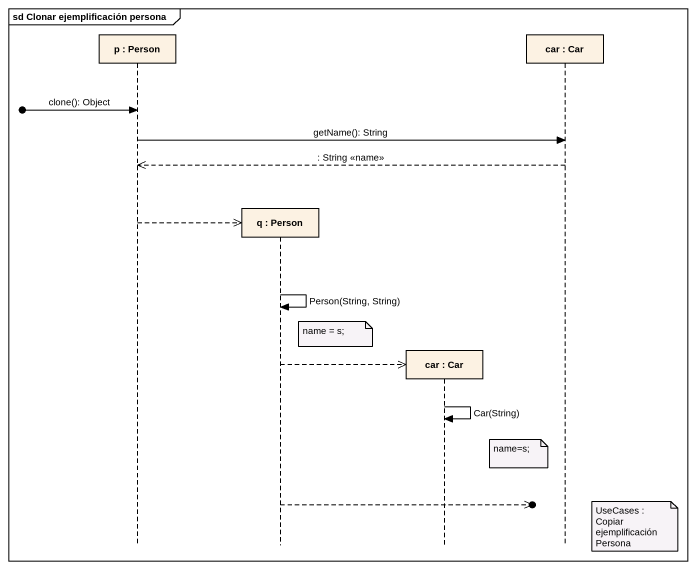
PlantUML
@startuml
mainframe sd Clonar ejemplificación persona
hide footbox
participant "p : Person" as p
participant "q : Person" as q
participant "car : Car" as car
participant "car : Car" as car_2

[o-> p : clone(): Object
p -> car_2 : getName(): String
car_2 -->> p : : String <<name>>
p -->> q **
q -> q : Person(String, String)
note right of q : name = s;
q -->> car **
car -> car : Car(String)
note left of car_2 : name=s;
q -->>o]
note right of car_2 : UseCases : Copiar ejemplificación Persona
@enduml
